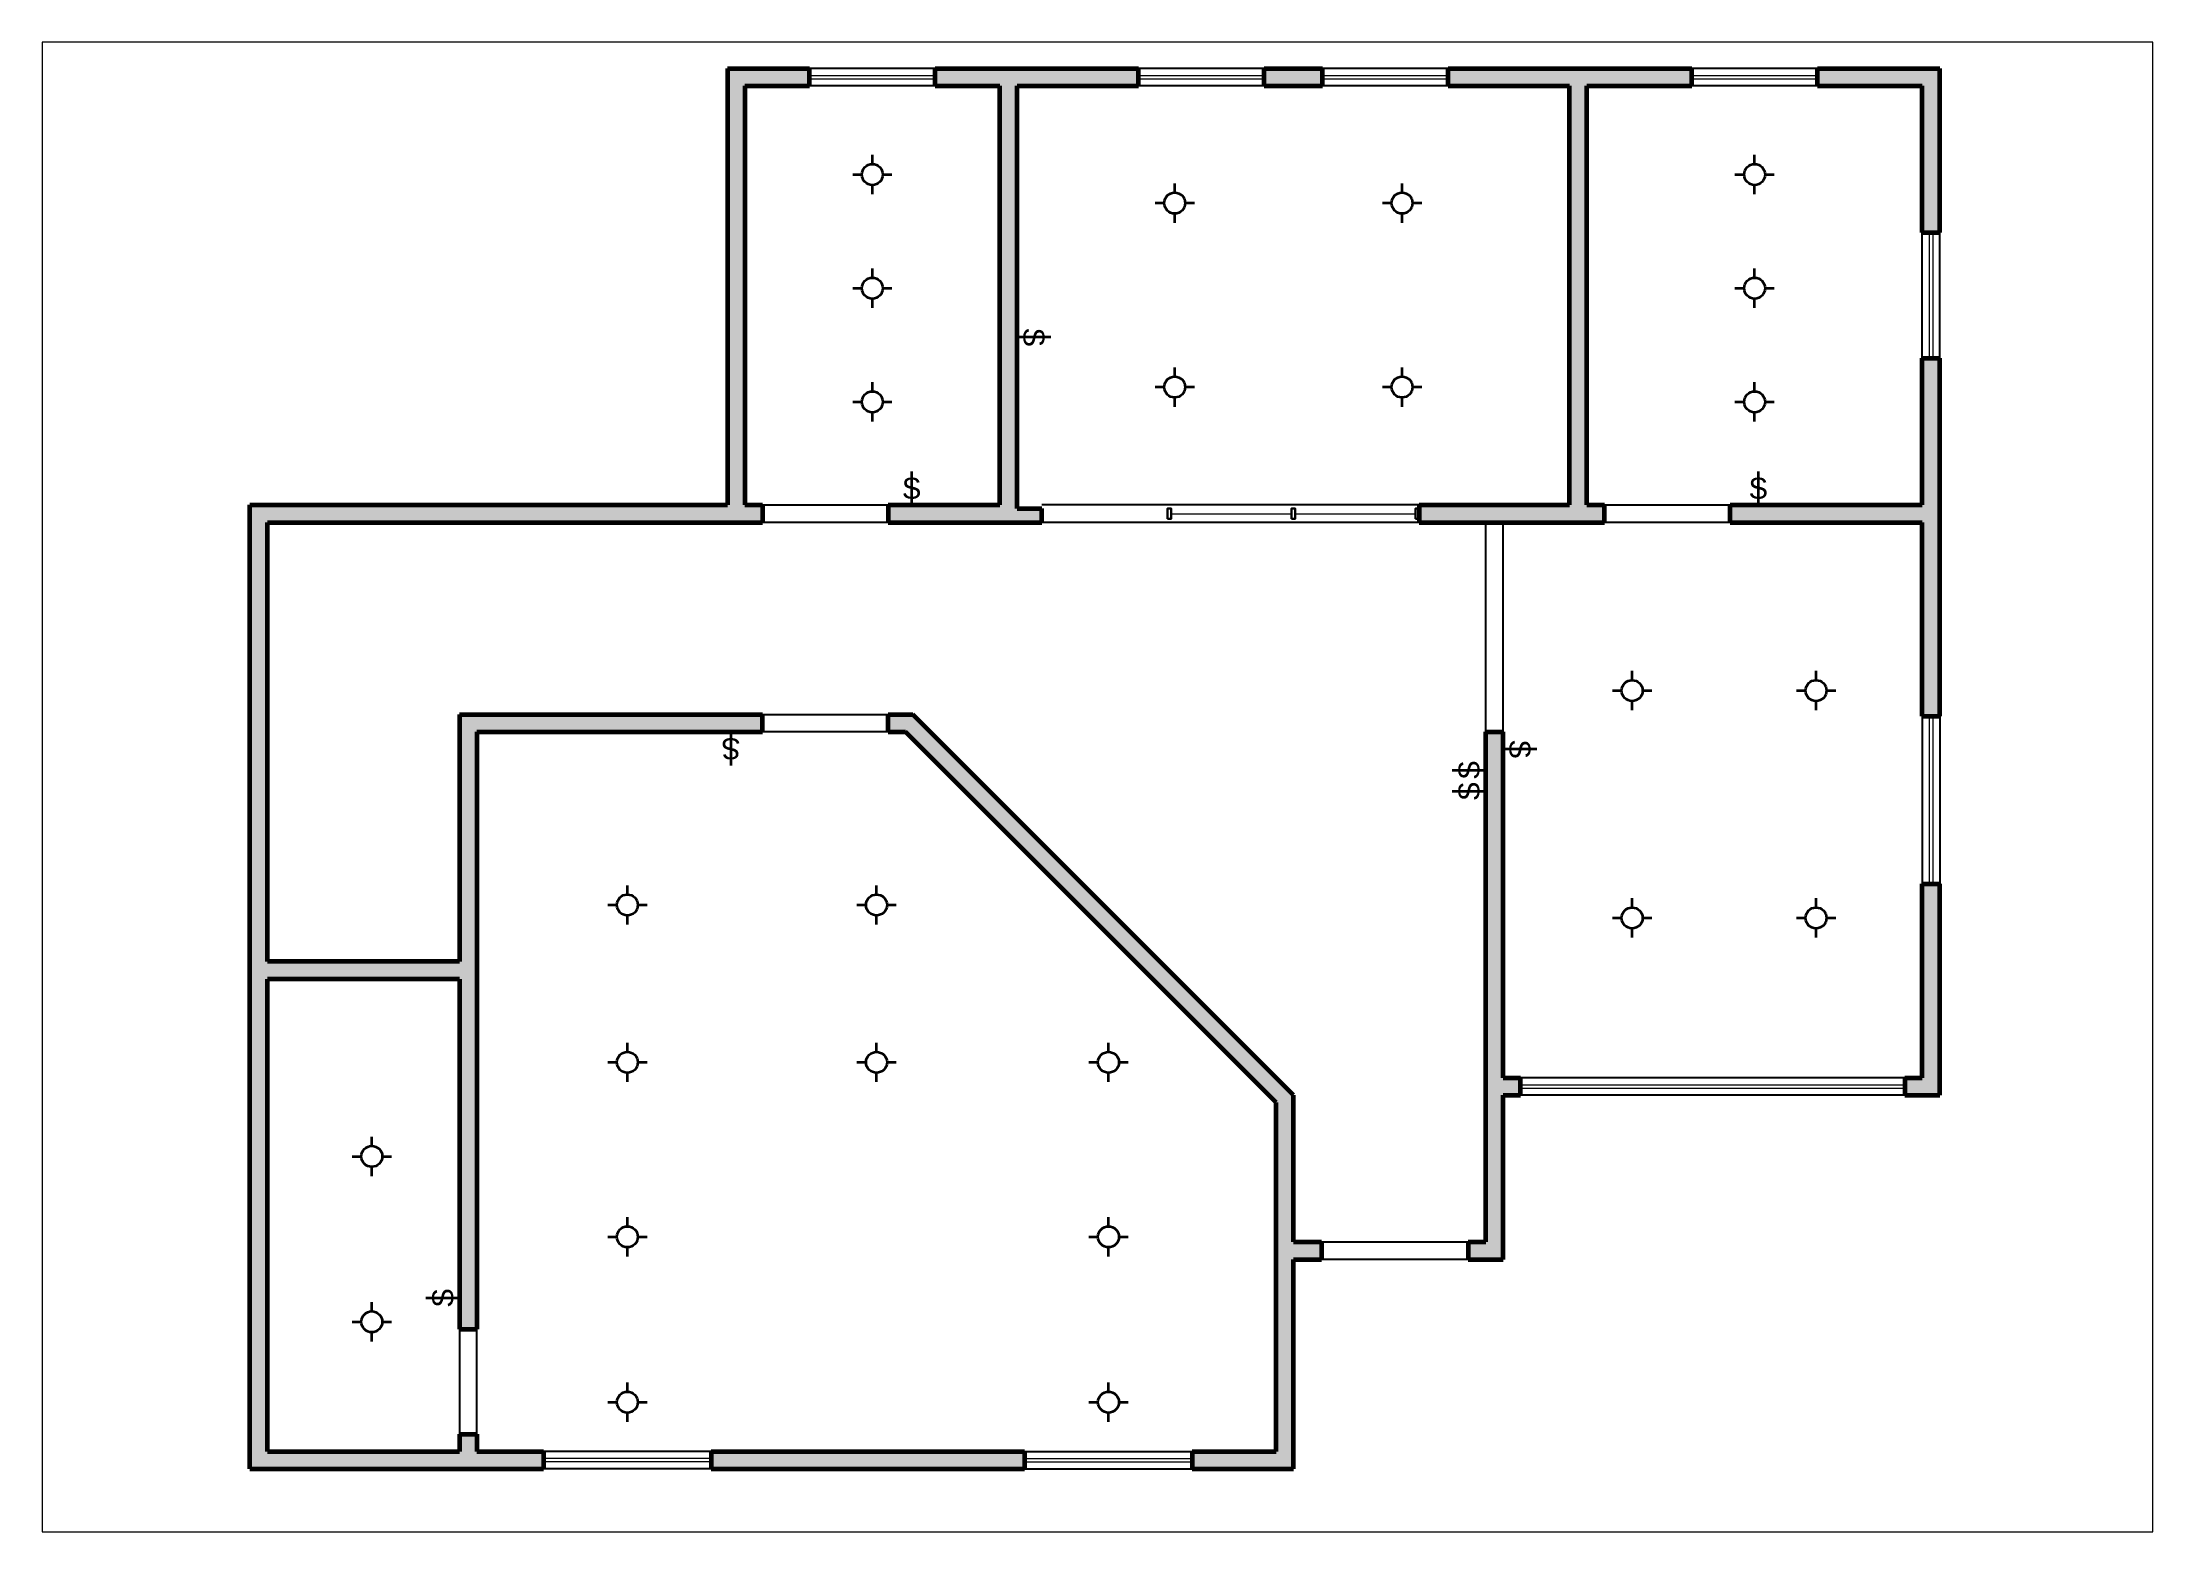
# Paper-space layout 'Layout1' of a CAD drawing. Header units: inches. Extents: x 2.4 to 21.2, y 1.7 to 15.
# The model-space entities are those that its viewports show. They can reach past a viewport. Long polylines and large blocks are cut down to what shows.
import ezdxf
from ezdxf.enums import TextEntityAlignment as Align

# ---------------------------------------------------------------- set-up
doc = ezdxf.new("R2010")
doc.units = ezdxf.units.IN
doc.header["$LTSCALE"] = 48
doc.header["$MEASUREMENT"] = 0
for name, color, linetype, lineweight in [('Electrical', 3, 'Continuous', 35), ('Glazing', 5, 'Continuous', 15), ('Header', 9, 'Continuous', 25), ('Lighting', 180, 'Continuous', 35), ('Mullion', 4, 'Continuous', 30), ('Wall', 1, 'Continuous', 60)]:
    doc.layers.add(name, color=color, linetype=linetype, lineweight=lineweight)
doc.layers.add('Glazing-Interior', color=7, linetype='Continuous', lineweight=15, true_color=0x61769d)
doc.layers.add('Wall-Pattern', color=7, linetype='Continuous', lineweight=5, true_color=0x616161)
doc.layers.add('Viewport', color=7, linetype='Continuous', plot=False)
doc.styles.get("Standard").update_dxf_attribs({"font": 'arial.ttf'})

# ---------------------------------------------------------------- blocks, each defined once
blk = doc.blocks.new('Downlight')
for p, q in [((-5.625, 0), (-3, 0)), ((0, 3), (0, 5.625)), ((3, 0), (5.625, 0)), ((0, -5.625), (0, -3))]:
    blk.add_line(p, q)
blk.add_circle((0, 0), 3)
blk = doc.blocks.new('Switch')
blk.add_line((0, 9.61), (0, 0))
blk.add_text('S', height=6).set_placement((0, 4.8), align=Align.MIDDLE)

msp = doc.modelspace()

# ---------------------------------------------------------------- hatches: boundary and pattern name
at = {"layer": 'Wall-Pattern'}
h = msp.add_hatch(color=256, dxfattribs=at)
h.paths.add_polyline_path([(293.82, 116.93), (293.82, 17), (269.82, 17), (269.82, 12), (298.82, 12), (298.82, 72), (306.82, 72), (306.82, 77), (298.82, 77), (298.82, 119), (189.82, 228), (182.75, 228), (182.75, 223), (187.75, 223)])
h.paths.add_polyline_path([(132.07, 17), (132.07, 12), (221.82, 12), (221.82, 17)])
h.paths.add_polyline_path([(84.07, 12), (84.07, 17), (65, 17), (65, 22), (60, 22), (60, 17), (5, 17), (5, 152.25), (60, 152.25), (60, 52), (65, 52), (65, 223), (146.75, 223), (146.75, 228), (60, 228), (60, 157.25), (5, 157.25), (5, 283), (146.75, 283), (146.75, 288), (141.75, 288), (141.75, 408), (160.21, 408), (160.21, 413), (136.75, 413), (136.75, 288), (0, 288), (0, 12)])
h.paths.add_polyline_path([(226.75, 283), (226.75, 287), (219.67, 287), (219.67, 408), (254.39, 408), (254.39, 413), (196.21, 413), (196.21, 408), (214.67, 408), (214.67, 288), (182.75, 288), (182.75, 283)])
h.paths.add_polyline_path([(307.11, 408), (307.11, 413), (290.39, 413), (290.39, 408)])
h.paths.add_polyline_path([(343.11, 413), (343.11, 408), (377.82, 408), (377.82, 288), (334.75, 288), (334.75, 283), (387.82, 283), (387.82, 288), (382.82, 288), (382.82, 408), (412.82, 408), (412.82, 413)])
h.paths.add_polyline_path([(448.82, 413), (448.82, 408), (478.82, 408), (478.82, 366), (483.82, 366), (483.82, 413)])
h.paths.add_polyline_path([(478.82, 288), (423.82, 288), (423.82, 283), (478.82, 283), (478.82, 227.5), (483.82, 227.5), (483.82, 330), (478.82, 330)])
h.paths.add_polyline_path([(483.82, 179.5), (478.82, 179.5), (478.82, 124), (473.82, 124), (473.82, 119), (483.82, 119)])
h.paths.add_polyline_path([(353.82, 77), (348.82, 77), (348.82, 72), (358.82, 72), (358.82, 119), (363.82, 119), (363.82, 124), (358.82, 124), (358.82, 223), (353.82, 223)])

# ---------------------------------------------------------------- linework, layer by layer
at = {"layer": 'Glazing'}
for p, q in [((160.21, 411), (196.21, 411)), ((254.39, 411), (290.39, 411)), ((307.11, 411), (343.11, 411)), ((412.82, 411), (448.82, 411)), ((160.21, 410), (196.21, 410)), ((254.39, 410), (290.39, 410)), ((307.11, 410), (343.11, 410)), ((412.82, 410), (448.82, 410)), ((480.82, 366), (480.82, 330)), ((481.82, 366), (481.82, 330)), ((480.82, 227.5), (480.82, 179.5)), ((481.82, 227.5), (481.82, 179.5)), ((363.82, 122), (473.82, 122)), ((363.82, 121), (473.82, 121)), ((132.07, 15), (84.07, 15)), ((132.07, 14), (84.07, 14)), ((221.82, 15), (269.82, 15)), ((221.82, 14), (269.82, 14))]:
    msp.add_line(p, q, dxfattribs=at)
at = {"layer": 'Glazing-Interior'}
for p, q in [((263.75, 285.5), (298.25, 285.5)), ((299.25, 285.5), (333.75, 285.5))]:
    msp.add_line(p, q, dxfattribs=at)
at = {"layer": 'Header'}
for p, q in [((196.21, 413), (160.21, 413)), ((290.39, 413), (254.39, 413)), ((343.11, 413), (307.11, 413)), ((448.82, 413), (412.82, 413)), ((196.21, 408), (160.21, 408)), ((290.39, 408), (254.39, 408)), ((343.11, 408), (307.11, 408)), ((448.82, 408), (412.82, 408)), ((478.82, 330), (478.82, 366)), ((483.82, 330), (483.82, 366)), ((146.75, 288), (182.75, 288)), ((334.75, 288), (226.75, 288)), ((387.82, 288), (423.82, 288)), ((182.75, 283), (146.75, 283)), ((334.75, 283), (226.75, 283)), ((353.82, 223), (353.82, 283)), ((358.82, 223), (358.82, 283)), ((423.82, 283), (387.82, 283)), ((146.75, 228), (182.75, 228)), ((478.82, 227.5), (478.82, 179.5)), ((483.82, 227.5), (483.82, 179.5)), ((182.75, 223), (146.75, 223)), ((473.82, 124), (363.82, 124)), ((473.82, 119), (363.82, 119)), ((306.82, 77), (348.82, 77)), ((348.82, 72), (306.82, 72)), ((60, 52), (60, 22)), ((65, 22), (65, 52)), ((132.07, 17), (84.07, 17)), ((221.82, 17), (269.82, 17)), ((132.07, 12), (84.07, 12)), ((221.82, 12), (269.82, 12))]:
    msp.add_line(p, q, dxfattribs=at)
at = {"layer": 'Mullion'}
for points in [[(262.75, 284), (263.75, 284), (263.75, 287), (262.75, 287)], [(298.25, 284), (299.25, 284), (299.25, 287), (298.25, 287)], [(333.75, 284), (334.75, 284), (334.75, 287), (333.75, 287)]]:
    msp.add_lwpolyline(points, close=True, dxfattribs=at)
at = {"layer": 'Wall'}
for p, q in [((136.75, 413), (160.21, 413)), ((136.75, 413), (136.75, 288)), ((160.21, 408), (160.21, 413)), ((196.21, 408), (196.21, 413)), ((196.21, 413), (254.39, 413)), ((254.39, 408), (254.39, 413)), ((290.39, 408), (290.39, 413)), ((290.39, 413), (307.11, 413)), ((307.11, 408), (307.11, 413)), ((343.11, 408), (343.11, 413)), ((343.11, 413), (412.82, 413)), ((412.82, 408), (412.82, 413)), ((448.82, 408), (448.82, 413)), ((448.82, 413), (483.82, 413)), ((483.82, 366), (483.82, 413)), ((141.75, 408), (160.21, 408)), ((141.75, 408), (141.75, 288)), ((196.21, 408), (214.67, 408)), ((214.67, 288), (214.67, 408)), ((219.67, 287), (219.67, 408)), ((219.67, 408), (254.39, 408)), ((290.39, 408), (307.11, 408)), ((343.11, 408), (377.82, 408)), ((377.82, 288), (377.82, 408)), ((382.82, 288), (382.82, 408)), ((382.82, 408), (412.82, 408)), ((448.82, 408), (478.82, 408)), ((478.82, 366), (478.82, 408)), ((478.82, 366), (483.82, 366)), ((478.82, 366), (483.82, 366)), ((478.82, 288), (478.82, 330)), ((478.82, 330), (483.82, 330)), ((483.82, 227.5), (483.82, 330)), ((0, 12), (0, 288)), ((0, 288), (136.75, 288)), ((141.75, 288), (146.75, 288)), ((146.75, 288), (146.75, 283)), ((182.75, 288), (182.75, 283)), ((182.75, 288), (214.67, 288)), ((219.67, 287), (226.75, 287)), ((226.75, 283), (226.75, 287)), ((334.75, 288), (377.82, 288)), ((334.75, 288), (334.75, 283)), ((382.82, 288), (387.82, 288)), ((387.82, 283), (387.82, 288)), ((423.82, 283), (423.82, 288)), ((423.82, 288), (478.82, 288)), ((5, 283), (146.75, 283)), ((5, 157.25), (5, 283)), ((182.75, 283), (226.75, 283)), ((334.75, 283), (387.82, 283)), ((423.82, 283), (478.82, 283)), ((478.82, 227.5), (478.82, 283)), ((60, 228), (146.75, 228)), ((60, 228), (60, 157.25)), ((146.75, 223), (146.75, 228)), ((182.75, 223), (182.75, 228)), ((182.75, 228), (189.82, 228)), ((298.82, 119), (189.82, 228)), ((478.82, 227.5), (483.82, 227.5)), ((65, 223), (146.75, 223)), ((65, 223), (65, 52)), ((182.75, 223), (187.75, 223)), ((293.82, 116.93), (187.75, 223)), ((353.82, 77), (353.82, 223)), ((353.82, 223), (358.82, 223)), ((358.82, 124), (358.82, 223)), ((478.82, 124), (478.82, 179.5)), ((478.82, 179.5), (483.82, 179.5)), ((483.82, 119), (483.82, 179.5)), ((60, 157.25), (5, 157.25)), ((5, 17), (5, 152.25)), ((60, 152.25), (5, 152.25)), ((60, 152.25), (60, 52)), ((358.82, 124), (363.82, 124)), ((363.82, 119), (363.82, 124)), ((473.82, 124), (473.82, 119)), ((473.82, 124), (478.82, 124)), ((293.82, 17), (293.82, 116.93)), ((298.82, 77), (298.82, 119)), ((358.82, 72), (358.82, 119)), ((358.82, 119), (363.82, 119)), ((473.82, 119), (483.82, 119)), ((298.82, 77), (306.82, 77)), ((306.82, 77), (306.82, 72)), ((348.82, 77), (348.82, 72)), ((348.82, 77), (353.82, 77)), ((298.82, 72), (306.82, 72)), ((298.82, 12), (298.82, 72)), ((348.82, 72), (358.82, 72)), ((60, 52), (65, 52)), ((60, 22), (65, 22)), ((60, 22), (60, 17)), ((65, 22), (65, 17)), ((5, 17), (60, 17)), ((65, 17), (84.07, 17)), ((84.07, 17), (84.07, 12)), ((132.07, 17), (221.82, 17)), ((132.07, 17), (132.07, 12)), ((221.82, 17), (221.82, 12)), ((269.82, 17), (269.82, 12)), ((269.82, 17), (293.82, 17)), ((0, 12), (84.07, 12)), ((132.07, 12), (221.82, 12)), ((269.82, 12), (298.82, 12))]:
    msp.add_line(p, q, dxfattribs=at)

# ---------------------------------------------------------------- block references
at = {"layer": 'Electrical'}
for p, rotation in [((219.67, 336.01), 270), ((137.75, 223), 180), ((358.82, 218.09), 270), ((353.82, 212.09), 90), ((353.82, 206.02), 90), ((60, 60.96), 90)]:
    msp.add_blockref('Switch', p, dxfattribs=dict(at, rotation=rotation))
for p in [(189.46, 288), (431.87, 288)]:
    msp.add_blockref('Switch', p, dxfattribs=at)
at = {"layer": 'Lighting'}
for p in [(178.21, 382.6), (430.82, 382.6), (178.21, 350.06), (430.82, 350.06), (178.21, 317.51), (430.82, 317.51), (395.74, 234.85), (448.41, 234.85), (108.07, 173.47), (179.41, 173.47), (395.74, 169.76), (448.41, 169.76), (108.07, 128.42), (179.41, 128.42), (245.82, 128.42), (34.89, 101.49), (108.07, 78.46), (245.82, 78.46), (34.89, 54.13), (108.07, 31.1), (245.82, 31.1)]:
    msp.add_blockref('Downlight', p, dxfattribs=at)
at = {"layer": 'Lighting', "rotation": 90}
for p in [(264.78, 374.44), (329.87, 374.44), (264.78, 321.76), (329.87, 321.76)]:
    msp.add_blockref('Downlight', p, dxfattribs=at)

psp = doc.layouts.get("Layout1")

# ---------------------------------------------------------------- viewports
at = {"layer": 'Viewport'}
psp.add_viewport(center=(11.802, 8.33), size=(18.884, 13.328), view_center_point=(242.661, 207.25), view_height=426.49597, dxfattribs=at)

doc.saveas('drawing.dxf')
